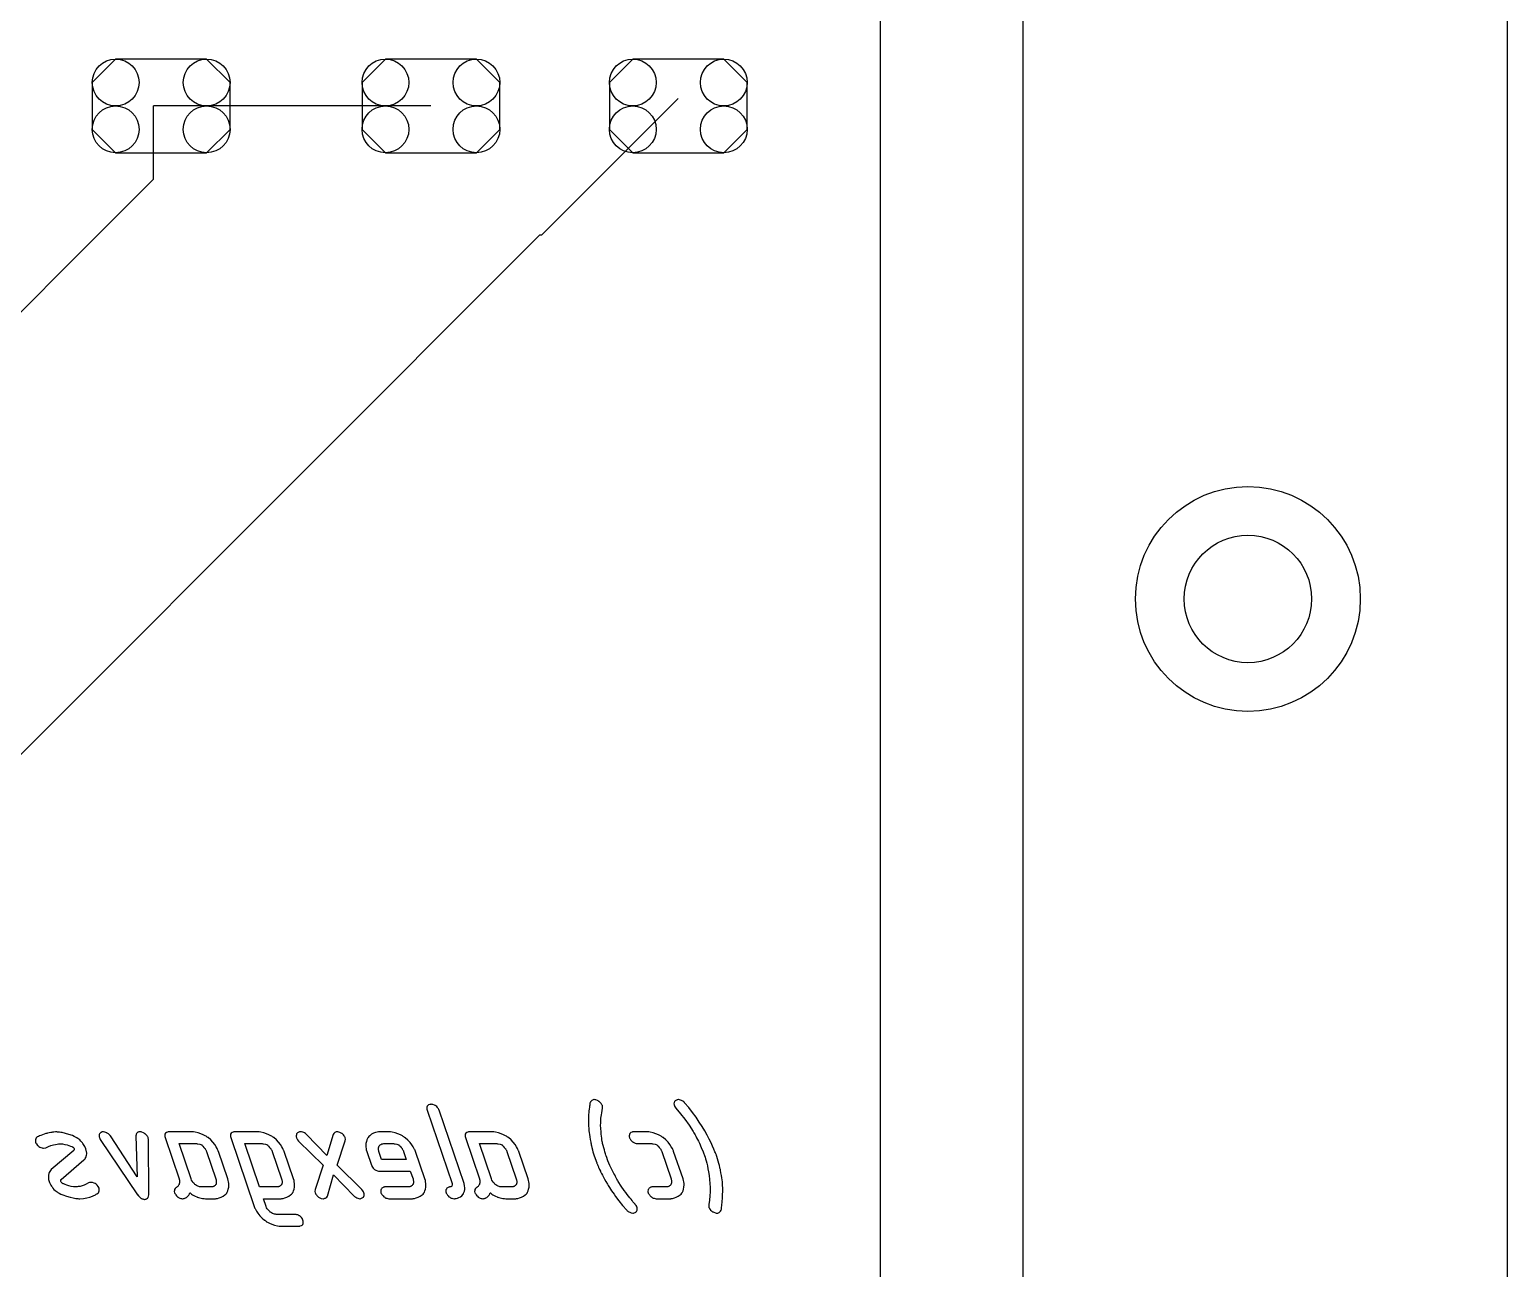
# Model space of a CAD drawing. Extents: x 0.13 to 3.85, y -0.33 to 2.33.
# Drawn here: x 3.076 to 3.852, y 0.623 to 1.274 of the extents above; entities that cross this region are included whole.
import ezdxf

# ---------------------------------------------------------------- set-up
doc = ezdxf.new("R2010")
doc.units = 0
doc.layers.get('0').update_dxf_attribs({"linetype": 'CONTINUOUS'})
doc.layers.add('film1', color=1, linetype='CONTINUOUS')

# ---------------------------------------------------------------- blocks, each defined once
blk = doc.blocks.new('D46')
blk.add_circle((0, 0), 0.03347)
blk = doc.blocks.new('D18')
blk.add_lwpolyline([(0.0239, 0.0246), (-0.0239, 0.0246), (-0.0362, 0.0123), (-0.0362, -0.0123), (-0.0239, -0.0246), (0.0239, -0.0246), (0.0362, -0.0123), (0.0362, 0.0123)], close=True)
for centre in [(-0.0239, 0.0123), (0.0239, 0.0123), (-0.0239, -0.0123), (0.0239, -0.0123)]:
    blk.add_circle(centre, 0.0123)
blk = doc.blocks.new('D9503')
blk.add_circle((0, 0), 0.05906)

msp = doc.modelspace()

# ---------------------------------------------------------------- linework, layer by layer
at = {"layer": 'film1', "color": 1}
for points in [[(3.851836, -0.104173), (3.851836, 2.314568)], [(3.597386, 0.139921), (3.597386, 1.856456)], [(3.522583, 0.546378), (3.522583, 1.533622)], [(3.416284, 1.237399), (3.344397, 1.165511)], [(3.28636, 1.233462), (3.140693, 1.233462)], [(3.140693, 1.195039), (3.140693, 1.233462)], [(3.140693, 1.195039), (3.02652, 1.080866)], [(3.343449, 1.165511), (2.955654, 0.777716)], [(3.344397, 1.165511), (3.343449, 1.165511)], [(3.286074, 0.709134), (3.285811, 0.709134), (3.285155, 0.708872), (3.284827, 0.708675), (3.284565, 0.708413), (3.284565, 0.708347), (3.284434, 0.708282), (3.284368, 0.708085), (3.284237, 0.707822), (3.284171, 0.707494), (3.284171, 0.707101), (3.284237, 0.706642), (3.284368, 0.706117), (3.297488, 0.667544), (3.297488, 0.667413), (3.297553, 0.66715), (3.297488, 0.666757), (3.297357, 0.666297), (3.297291, 0.666232), (3.297094, 0.666035), (3.296832, 0.665838), (3.296373, 0.665773), (3.296176, 0.665773), (3.295979, 0.665707), (3.295717, 0.665642), (3.295389, 0.66551), (3.295126, 0.665379), (3.294798, 0.665117), (3.294536, 0.664789), (3.294536, 0.664723), (3.29447, 0.664658), (3.294339, 0.664461), (3.294274, 0.664198), (3.294142, 0.663542), (3.294208, 0.663149), (3.294339, 0.66269), (3.294339, 0.662624), (3.294405, 0.662558), (3.29447, 0.662362), (3.294667, 0.662099), (3.295061, 0.661443), (3.295389, 0.661049), (3.295782, 0.660656), (3.295848, 0.66059), (3.295979, 0.660525), (3.296241, 0.660328), (3.296569, 0.660131), (3.296963, 0.659934), (3.297422, 0.659803), (3.297947, 0.659672), (3.298538, 0.659606), (3.298669, 0.659606), (3.299062, 0.659672), (3.299653, 0.659737), (3.300309, 0.659934), (3.301096, 0.660197), (3.301883, 0.66059), (3.30267, 0.661181), (3.303326, 0.661968), (3.303392, 0.662099), (3.303523, 0.662427), (3.30372, 0.662886), (3.303917, 0.663608), (3.304114, 0.664395), (3.304179, 0.665379), (3.304048, 0.666429), (3.303786, 0.667544), (3.290665, 0.706117), (3.290665, 0.706182), (3.2906, 0.706314), (3.290469, 0.70651), (3.290338, 0.706838), (3.290075, 0.707166), (3.289813, 0.70756), (3.289419, 0.707954), (3.289026, 0.708347), (3.28896, 0.708413), (3.288829, 0.708478), (3.288566, 0.70861), (3.288238, 0.708806), (3.287386, 0.709069), (3.286926, 0.709134), (3.286467, 0.7092), (3.28627, 0.7092), (3.286074, 0.709134)], [(3.371616, 0.711561), (3.371288, 0.71143), (3.37096, 0.711233), (3.370566, 0.710905), (3.370238, 0.710512), (3.369976, 0.709987), (3.369976, 0.709921), (3.36991, 0.70979), (3.36991, 0.709462), (3.369845, 0.709134), (3.369779, 0.708675), (3.369714, 0.70815), (3.369582, 0.707494), (3.369517, 0.706838), (3.369517, 0.706773), (3.369451, 0.706576), (3.369451, 0.706248), (3.369385, 0.705854), (3.369254, 0.70487), (3.369189, 0.703821), (3.369189, 0.703755), (3.369189, 0.703689), (3.369189, 0.703493), (3.369189, 0.70323), (3.369123, 0.702509), (3.369123, 0.70159), (3.369123, 0.700475), (3.369189, 0.699229), (3.369189, 0.697851), (3.369254, 0.696473), (3.369254, 0.696408), (3.369254, 0.696342), (3.369254, 0.696145), (3.36932, 0.695883), (3.369385, 0.695227), (3.369451, 0.694374), (3.369648, 0.693259), (3.369779, 0.692078), (3.370042, 0.690701), (3.370304, 0.689257), (3.370304, 0.689126), (3.370369, 0.688864), (3.370501, 0.68847), (3.370566, 0.68788), (3.370697, 0.68729), (3.370894, 0.686568), (3.371222, 0.68519), (3.371222, 0.685125), (3.371288, 0.684928), (3.371419, 0.684534), (3.371485, 0.684141), (3.371813, 0.683157), (3.372141, 0.682173), (3.373518, 0.678368), (3.373518, 0.678302), (3.373584, 0.678171), (3.37365, 0.677974), (3.373781, 0.677646), (3.374043, 0.67699), (3.374306, 0.676334), (3.374306, 0.676269), (3.374371, 0.676203), (3.374437, 0.676006), (3.374568, 0.675744), (3.374896, 0.675022), (3.375355, 0.674104), (3.375355, 0.674038), (3.375421, 0.673973), (3.375486, 0.673776), (3.375618, 0.673513), (3.375945, 0.672858), (3.376405, 0.672005), (3.37693, 0.670955), (3.377585, 0.66984), (3.378242, 0.668593), (3.379029, 0.667281), (3.379094, 0.667216), (3.379226, 0.666953), (3.379422, 0.66656), (3.37975, 0.666035), (3.380144, 0.665445), (3.380669, 0.664658), (3.381194, 0.663805), (3.38185, 0.662886), (3.382571, 0.661902), (3.383293, 0.660787), (3.385064, 0.658491), (3.387032, 0.656064), (3.389197, 0.653637), (3.389262, 0.653571), (3.389525, 0.653309), (3.389721, 0.653177), (3.389984, 0.652915), (3.390312, 0.652718), (3.390771, 0.652456), (3.391558, 0.652128), (3.392345, 0.651997), (3.392542, 0.651997), (3.392805, 0.652062), (3.393067, 0.652128), (3.393723, 0.65239), (3.394051, 0.652587), (3.394379, 0.652915), (3.394379, 0.652981), (3.39451, 0.653046), (3.394576, 0.653243), (3.394707, 0.653505), (3.394773, 0.653833), (3.394773, 0.654161), (3.394773, 0.654621), (3.394642, 0.65508), (3.394576, 0.655211), (3.394445, 0.655539), (3.394117, 0.655998), (3.393723, 0.656589), (3.393658, 0.656654), (3.393526, 0.656851), (3.393264, 0.657114), (3.392936, 0.657507), (3.392477, 0.658032), (3.392018, 0.658622), (3.391493, 0.659278), (3.390837, 0.660065), (3.390181, 0.660918), (3.389459, 0.661837), (3.388738, 0.662886), (3.38795, 0.663936), (3.386376, 0.666232), (3.384736, 0.668725), (3.38467, 0.66879), (3.384539, 0.669053), (3.384342, 0.669381), (3.38408, 0.669906), (3.383686, 0.670496), (3.383293, 0.671218), (3.382899, 0.67207), (3.382374, 0.672923), (3.381915, 0.673907), (3.38139, 0.674957), (3.380341, 0.677122), (3.379357, 0.679418), (3.378504, 0.681779), (3.378504, 0.681845), (3.378438, 0.681976), (3.378373, 0.682173), (3.378307, 0.682435), (3.378045, 0.683222), (3.377782, 0.684141), (3.377454, 0.68519), (3.377126, 0.686371), (3.376798, 0.687486), (3.376536, 0.688601), (3.376536, 0.688667), (3.376536, 0.688733), (3.376405, 0.689126), (3.376339, 0.689717), (3.376208, 0.690438), (3.376077, 0.691357), (3.375945, 0.692406), (3.375814, 0.693522), (3.375749, 0.694702), (3.375486, 0.698179), (3.375552, 0.69936), (3.375618, 0.701), (3.375618, 0.701131), (3.375618, 0.701459), (3.375683, 0.701984), (3.375749, 0.702705), (3.37588, 0.703624), (3.376077, 0.704673), (3.376273, 0.705854), (3.376536, 0.707101), (3.376405, 0.708544), (3.376405, 0.70861), (3.376339, 0.708741), (3.376208, 0.708938), (3.376011, 0.709265), (3.375814, 0.709593), (3.375486, 0.709921), (3.375158, 0.710315), (3.374699, 0.710643), (3.374633, 0.710709), (3.374437, 0.710774), (3.374174, 0.710971), (3.373846, 0.711168), (3.373059, 0.711496), (3.3726, 0.711561), (3.372141, 0.711627), (3.371878, 0.711627), (3.371616, 0.711561)], [(3.415961, 0.711561), (3.415699, 0.711496), (3.415306, 0.711365), (3.414978, 0.711233), (3.414649, 0.710971), (3.414321, 0.710643), (3.414256, 0.710512), (3.414059, 0.710118), (3.413994, 0.709462), (3.414059, 0.709069), (3.41419, 0.70861), (3.414256, 0.708478), (3.414387, 0.70815), (3.414649, 0.707757), (3.414978, 0.707232), (3.417536, 0.704214), (3.419766, 0.701459), (3.421997, 0.69831), (3.424096, 0.694899), (3.424161, 0.694833), (3.424293, 0.694571), (3.42449, 0.694243), (3.424752, 0.693718), (3.42508, 0.693128), (3.425473, 0.692406), (3.425933, 0.691619), (3.426392, 0.690701), (3.426851, 0.689782), (3.427376, 0.688733), (3.42836, 0.686502), (3.429344, 0.684141), (3.430262, 0.681779), (3.430262, 0.681713), (3.430328, 0.681648), (3.430394, 0.681451), (3.430459, 0.681189), (3.430525, 0.680861), (3.430656, 0.680467), (3.430918, 0.679483), (3.431246, 0.678302), (3.431574, 0.676925), (3.431902, 0.67535), (3.43223, 0.673645), (3.432558, 0.671742), (3.432755, 0.669774), (3.432952, 0.667675), (3.433083, 0.66551), (3.433083, 0.66328), (3.432952, 0.661049), (3.432689, 0.658819), (3.432296, 0.656589), (3.432296, 0.656458), (3.432296, 0.65613), (3.432296, 0.65567), (3.432427, 0.65508), (3.432427, 0.655014), (3.432493, 0.654883), (3.432624, 0.654621), (3.432755, 0.654358), (3.433018, 0.65403), (3.43328, 0.653637), (3.433673, 0.653243), (3.434133, 0.652915), (3.434198, 0.652849), (3.43433, 0.652784), (3.434592, 0.652653), (3.43492, 0.652456), (3.435773, 0.652128), (3.436232, 0.652062), (3.436691, 0.651997), (3.436888, 0.651997), (3.43715, 0.652062), (3.437478, 0.652193), (3.437806, 0.65239), (3.438134, 0.652653), (3.438462, 0.653046), (3.43879, 0.653571), (3.43879, 0.653637), (3.438856, 0.653833), (3.438922, 0.654161), (3.438987, 0.654621), (3.439053, 0.655211), (3.439118, 0.655867), (3.439184, 0.656654), (3.439315, 0.657507), (3.439381, 0.658491), (3.439446, 0.659541), (3.439512, 0.660656), (3.439578, 0.661902), (3.439643, 0.663149), (3.439643, 0.664526), (3.439578, 0.667347), (3.439578, 0.667413), (3.439578, 0.667478), (3.439578, 0.667675), (3.439512, 0.667937), (3.439446, 0.668528), (3.439315, 0.669446), (3.439184, 0.670496), (3.438987, 0.671742), (3.438725, 0.67312), (3.438462, 0.674563), (3.438462, 0.674629), (3.438397, 0.67476), (3.438397, 0.674957), (3.438331, 0.675285), (3.4382, 0.675613), (3.438134, 0.676006), (3.437872, 0.67699), (3.43761, 0.678171), (3.437282, 0.679352), (3.436954, 0.680598), (3.43656, 0.681779), (3.43656, 0.681845), (3.436494, 0.681976), (3.436429, 0.682173), (3.436297, 0.682435), (3.436166, 0.682829), (3.436035, 0.683222), (3.435838, 0.683747), (3.435576, 0.684272), (3.435051, 0.685584), (3.43433, 0.687158), (3.433542, 0.688929), (3.432558, 0.690832), (3.431443, 0.692931), (3.430262, 0.695161), (3.428819, 0.697457), (3.42731, 0.699885), (3.425605, 0.702377), (3.423768, 0.704936), (3.4218, 0.707429), (3.419635, 0.709987), (3.419635, 0.710053), (3.419504, 0.710118), (3.419176, 0.710446), (3.418717, 0.71084), (3.417995, 0.711233), (3.416486, 0.711627), (3.416224, 0.711627), (3.415961, 0.711561)], [(3.088355, 0.694571), (3.087568, 0.694506), (3.08724, 0.69444), (3.086978, 0.69444), (3.086846, 0.694374), (3.086781, 0.694374), (3.085797, 0.694178), (3.084944, 0.693981), (3.084616, 0.693915), (3.084354, 0.69385), (3.084222, 0.693784), (3.084157, 0.693784), (3.083173, 0.693456), (3.082254, 0.693194), (3.081467, 0.692866), (3.080811, 0.692603), (3.080221, 0.692341), (3.079762, 0.692144), (3.079499, 0.692013), (3.079433, 0.691947), (3.07904, 0.691488), (3.078778, 0.691029), (3.078646, 0.690569), (3.078581, 0.69011), (3.078581, 0.689782), (3.078581, 0.68952), (3.078646, 0.689323), (3.078646, 0.689257), (3.078843, 0.688733), (3.079105, 0.688339), (3.079762, 0.687617), (3.080024, 0.687355), (3.080286, 0.687158), (3.080417, 0.687027), (3.080483, 0.686962), (3.081008, 0.686699), (3.081467, 0.686502), (3.082189, 0.68624), (3.082517, 0.686174), (3.082714, 0.686109), (3.08291, 0.686109), (3.084091, 0.686371), (3.085469, 0.687027), (3.086781, 0.687552), (3.088027, 0.68788), (3.089077, 0.688142), (3.090061, 0.688273), (3.090717, 0.688405), (3.091373, 0.688405), (3.09275, 0.688339), (3.094062, 0.688142), (3.095243, 0.68788), (3.096227, 0.687552), (3.09708, 0.687224), (3.097736, 0.686962), (3.097998, 0.68683), (3.098195, 0.686765), (3.098261, 0.686699), (3.098326, 0.686699), (3.098589, 0.686437), (3.098851, 0.686174), (3.098917, 0.685912), (3.098982, 0.685846), (3.099048, 0.685453), (3.098917, 0.68519), (3.098786, 0.684994), (3.09872, 0.684928), (3.086846, 0.674891), (3.086453, 0.674366), (3.086125, 0.673841), (3.085862, 0.673382), (3.085731, 0.672923), (3.0856, 0.672464), (3.085534, 0.672136), (3.085469, 0.671939), (3.085469, 0.671874), (3.085403, 0.671283), (3.085403, 0.670693), (3.085469, 0.670102), (3.085534, 0.669643), (3.085666, 0.66925), (3.085731, 0.668987), (3.085797, 0.66879), (3.085797, 0.668725), (3.086059, 0.668069), (3.086387, 0.667413), (3.086715, 0.666757), (3.087043, 0.666232), (3.087371, 0.665773), (3.087568, 0.665445), (3.087765, 0.665182), (3.08783, 0.665117), (3.088355, 0.664526), (3.088945, 0.664002), (3.08947, 0.663542), (3.089995, 0.663149), (3.090389, 0.662886), (3.090717, 0.66269), (3.090979, 0.662558), (3.091045, 0.662493), (3.092029, 0.661968), (3.093013, 0.661574), (3.094981, 0.660853), (3.096817, 0.660328), (3.098457, 0.66), (3.099179, 0.659869), (3.099835, 0.659737), (3.100426, 0.659672), (3.10095, 0.659672), (3.101344, 0.659606), (3.101869, 0.659606), (3.103837, 0.659737), (3.105608, 0.660065), (3.107248, 0.660459), (3.108626, 0.660984), (3.109216, 0.661246), (3.109741, 0.661509), (3.1102, 0.661705), (3.110593, 0.661902), (3.110921, 0.662099), (3.111118, 0.66223), (3.11125, 0.662362), (3.111315, 0.662362), (3.111709, 0.662755), (3.111971, 0.663214), (3.112102, 0.663674), (3.112168, 0.664133), (3.112168, 0.664526), (3.112102, 0.664854), (3.112037, 0.665051), (3.112037, 0.665117), (3.111578, 0.666101), (3.111053, 0.666757), (3.110462, 0.667281), (3.110003, 0.667609), (3.109478, 0.667806), (3.108626, 0.668069), (3.108297, 0.668134), (3.108035, 0.6682), (3.107838, 0.6682), (3.107051, 0.668069), (3.106461, 0.667872), (3.105345, 0.667216), (3.10423, 0.666691), (3.103115, 0.666363), (3.102066, 0.666101), (3.101147, 0.665969), (3.100491, 0.665904), (3.100229, 0.665838), (3.099835, 0.665838), (3.098589, 0.665904), (3.097342, 0.666101), (3.096162, 0.666429), (3.095112, 0.666757), (3.094193, 0.667085), (3.093472, 0.667413), (3.093209, 0.667478), (3.093013, 0.667609), (3.092881, 0.667675), (3.092816, 0.667675), (3.092422, 0.668003), (3.09216, 0.668331), (3.092029, 0.668593), (3.091963, 0.668725), (3.091898, 0.66925), (3.091963, 0.669578), (3.092029, 0.669709), (3.092094, 0.669774), (3.104099, 0.679942), (3.104493, 0.680336), (3.104821, 0.680729), (3.105018, 0.681189), (3.105214, 0.681582), (3.10528, 0.68191), (3.105345, 0.682173), (3.105411, 0.682369), (3.105411, 0.682435), (3.105542, 0.683091), (3.105542, 0.683616), (3.105477, 0.68401), (3.105477, 0.684075), (3.105477, 0.684141), (3.105018, 0.685846), (3.104493, 0.687093), (3.104165, 0.687617), (3.103902, 0.688142), (3.103574, 0.688536), (3.103378, 0.688864), (3.103246, 0.689061), (3.103181, 0.689126), (3.102525, 0.689848), (3.101869, 0.690438), (3.101344, 0.690898), (3.100885, 0.691226), (3.100557, 0.691488), (3.100229, 0.691619), (3.100098, 0.69175), (3.100032, 0.69175), (3.099048, 0.692275), (3.098064, 0.692734), (3.096162, 0.69339), (3.094325, 0.693915), (3.092685, 0.694309), (3.091963, 0.694374), (3.091307, 0.694506), (3.090717, 0.694571), (3.090192, 0.694571), (3.089798, 0.694637), (3.089208, 0.694637), (3.088355, 0.694571)], [(3.113742, 0.694637), (3.113152, 0.694374), (3.112824, 0.694178), (3.11243, 0.693915), (3.11243, 0.69385), (3.112365, 0.693784), (3.112233, 0.693587), (3.112168, 0.693325), (3.112037, 0.692603), (3.112102, 0.692144), (3.112233, 0.691685), (3.112693, 0.690766), (3.132242, 0.661705), (3.132242, 0.66164), (3.132373, 0.661574), (3.132701, 0.661115), (3.133226, 0.660525), (3.133947, 0.659869), (3.134013, 0.659803), (3.134144, 0.659737), (3.134341, 0.659672), (3.134669, 0.659606), (3.134997, 0.659475), (3.135456, 0.659344), (3.135981, 0.659213), (3.136046, 0.659213), (3.136309, 0.659278), (3.136637, 0.659344), (3.13703, 0.659541), (3.137424, 0.659803), (3.137752, 0.660262), (3.138014, 0.660853), (3.138145, 0.661705), (3.137949, 0.690766), (3.137818, 0.691619), (3.137818, 0.691685), (3.137752, 0.691816), (3.137621, 0.692013), (3.13749, 0.692275), (3.137227, 0.692603), (3.136965, 0.692931), (3.136571, 0.693259), (3.136178, 0.693653), (3.136112, 0.693718), (3.135981, 0.69385), (3.135718, 0.693981), (3.13539, 0.694178), (3.134538, 0.694571), (3.134078, 0.694637), (3.133554, 0.694702), (3.133357, 0.694702), (3.132963, 0.694637), (3.132504, 0.694571), (3.13211, 0.694374), (3.132045, 0.694309), (3.131979, 0.694243), (3.131848, 0.694046), (3.131717, 0.69385), (3.131585, 0.693522), (3.13152, 0.693128), (3.131389, 0.692603), (3.132045, 0.671021), (3.118006, 0.692603), (3.117941, 0.692669), (3.117875, 0.692734), (3.117547, 0.693128), (3.116957, 0.693587), (3.116301, 0.694046), (3.116235, 0.694046), (3.116104, 0.694178), (3.115907, 0.694243), (3.115645, 0.694374), (3.115054, 0.694571), (3.114333, 0.694702), (3.114202, 0.694702), (3.113742, 0.694637)], [(3.148379, 0.694637), (3.14792, 0.694571), (3.147395, 0.694309), (3.146936, 0.693981), (3.146608, 0.693456), (3.146542, 0.693062), (3.146542, 0.692669), (3.146608, 0.69221), (3.146739, 0.691685), (3.154086, 0.669971), (3.154086, 0.669906), (3.154152, 0.669774), (3.154218, 0.669512), (3.154218, 0.669184), (3.154283, 0.66879), (3.154283, 0.668397), (3.154218, 0.667872), (3.154152, 0.667347), (3.154152, 0.667281), (3.154086, 0.66715), (3.154021, 0.666953), (3.153824, 0.666691), (3.15343, 0.666101), (3.153102, 0.665838), (3.152774, 0.665576), (3.152709, 0.66551), (3.152512, 0.665445), (3.152249, 0.665182), (3.151987, 0.66492), (3.151725, 0.664526), (3.151594, 0.664002), (3.151528, 0.663411), (3.151725, 0.662755), (3.151725, 0.66269), (3.15179, 0.662558), (3.151921, 0.662296), (3.152118, 0.661968), (3.152315, 0.661574), (3.152643, 0.661181), (3.152971, 0.660853), (3.15343, 0.660459), (3.153496, 0.660393), (3.153627, 0.660328), (3.153824, 0.660197), (3.154152, 0.660065), (3.15448, 0.659869), (3.154939, 0.659737), (3.155398, 0.659672), (3.155923, 0.659606), (3.156054, 0.659606), (3.156317, 0.659672), (3.156776, 0.659737), (3.15717, 0.659869), (3.157235, 0.659934), (3.157497, 0.660065), (3.157891, 0.660262), (3.158285, 0.66059), (3.158744, 0.660984), (3.159203, 0.661509), (3.159531, 0.662099), (3.159794, 0.662755), (3.159859, 0.66269), (3.15999, 0.662558), (3.160253, 0.662296), (3.160646, 0.662034), (3.161171, 0.66164), (3.161761, 0.661312), (3.162549, 0.660918), (3.163402, 0.660525), (3.163533, 0.660459), (3.163795, 0.660393), (3.16432, 0.660262), (3.16491, 0.660065), (3.165632, 0.659869), (3.166419, 0.659737), (3.167206, 0.659672), (3.167994, 0.659606), (3.173242, 0.659606), (3.173504, 0.659672), (3.174225, 0.659737), (3.175144, 0.66), (3.176128, 0.660328), (3.177178, 0.660853), (3.178161, 0.661574), (3.178621, 0.662034), (3.17908, 0.662558), (3.17908, 0.662624), (3.179146, 0.66269), (3.179277, 0.662886), (3.179408, 0.663083), (3.17967, 0.663739), (3.179933, 0.664592), (3.18013, 0.665707), (3.180195, 0.666953), (3.180195, 0.667675), (3.180064, 0.668397), (3.179933, 0.669184), (3.17967, 0.669971), (3.17475, 0.684403), (3.17475, 0.684469), (3.174685, 0.6846), (3.174619, 0.684797), (3.174488, 0.685125), (3.174291, 0.685518), (3.174094, 0.685912), (3.173504, 0.686896), (3.172782, 0.688077), (3.171864, 0.689257), (3.170683, 0.690504), (3.169306, 0.691685), (3.16924, 0.69175), (3.169109, 0.691816), (3.168912, 0.691947), (3.168584, 0.692144), (3.168256, 0.692406), (3.167797, 0.692669), (3.166747, 0.693194), (3.165435, 0.693718), (3.164058, 0.694243), (3.162483, 0.694571), (3.161696, 0.694702), (3.148707, 0.694702), (3.148379, 0.694637)], [(3.182885, 0.694637), (3.182425, 0.694571), (3.181901, 0.694309), (3.181442, 0.693981), (3.181113, 0.693456), (3.181048, 0.693062), (3.181048, 0.692669), (3.181113, 0.69221), (3.181245, 0.691685), (3.193512, 0.655539), (3.193512, 0.655474), (3.193578, 0.655342), (3.193643, 0.655146), (3.193774, 0.654818), (3.193971, 0.654489), (3.194168, 0.65403), (3.194758, 0.653046), (3.19548, 0.651931), (3.196464, 0.650685), (3.197645, 0.649438), (3.199022, 0.648258), (3.199088, 0.648258), (3.199219, 0.648126), (3.199416, 0.647995), (3.199744, 0.647798), (3.200072, 0.647536), (3.200531, 0.647273), (3.201581, 0.646749), (3.202827, 0.646158), (3.20427, 0.645633), (3.205845, 0.645305), (3.206632, 0.64524), (3.207419, 0.645174), (3.217259, 0.645174), (3.217456, 0.64524), (3.217718, 0.645305), (3.218374, 0.645568), (3.218702, 0.645765), (3.219096, 0.646093), (3.219096, 0.646158), (3.219161, 0.646289), (3.219227, 0.646486), (3.219293, 0.646749), (3.219293, 0.64747), (3.219293, 0.647864), (3.219161, 0.648323), (3.219161, 0.648389), (3.219096, 0.64852), (3.218965, 0.648717), (3.218834, 0.649045), (3.218374, 0.649701), (3.218046, 0.650094), (3.217653, 0.650422), (3.217587, 0.650488), (3.217456, 0.650554), (3.217194, 0.650685), (3.216865, 0.650882), (3.216472, 0.651078), (3.216013, 0.65121), (3.215554, 0.651275), (3.214963, 0.651341), (3.205058, 0.651341), (3.204664, 0.651406), (3.20427, 0.651472), (3.203746, 0.651603), (3.203221, 0.651865), (3.20263, 0.652128), (3.20204, 0.652521), (3.201974, 0.652587), (3.201777, 0.652718), (3.201515, 0.652981), (3.201187, 0.653374), (3.200794, 0.653768), (3.2004, 0.654293), (3.200072, 0.654883), (3.19981, 0.655539), (3.198432, 0.659606), (3.207747, 0.659606), (3.20801, 0.659672), (3.208731, 0.659737), (3.209649, 0.66), (3.210634, 0.660328), (3.211683, 0.660853), (3.212667, 0.661574), (3.213126, 0.662034), (3.213586, 0.662558), (3.213586, 0.662624), (3.213651, 0.66269), (3.213782, 0.662886), (3.213913, 0.663083), (3.214176, 0.663739), (3.214438, 0.664592), (3.214635, 0.665707), (3.214701, 0.666953), (3.214701, 0.667675), (3.21457, 0.668397), (3.214438, 0.669184), (3.214176, 0.669971), (3.209256, 0.684403), (3.209256, 0.684469), (3.20919, 0.6846), (3.209125, 0.684797), (3.208994, 0.685125), (3.208797, 0.685518), (3.2086, 0.685912), (3.20801, 0.686896), (3.207288, 0.688077), (3.20637, 0.689257), (3.205189, 0.690504), (3.203811, 0.691685), (3.203746, 0.69175), (3.203614, 0.691816), (3.203418, 0.691947), (3.203089, 0.692144), (3.202761, 0.692406), (3.202302, 0.692669), (3.201253, 0.693194), (3.199941, 0.693718), (3.198563, 0.694243), (3.196989, 0.694571), (3.196201, 0.694702), (3.183213, 0.694702), (3.182885, 0.694637)], [(3.217259, 0.694637), (3.216669, 0.694374), (3.216341, 0.694178), (3.215947, 0.69385), (3.215947, 0.693784), (3.215816, 0.693653), (3.21575, 0.693456), (3.215685, 0.693194), (3.215554, 0.692538), (3.215554, 0.692144), (3.215685, 0.691685), (3.215685, 0.691619), (3.21575, 0.691554), (3.215947, 0.69116), (3.216341, 0.690569), (3.216865, 0.689848), (3.229789, 0.677187), (3.225525, 0.664395), (3.225394, 0.663477), (3.22559, 0.662624), (3.22559, 0.662558), (3.225656, 0.662427), (3.225787, 0.66223), (3.225918, 0.661902), (3.226181, 0.661574), (3.226443, 0.661246), (3.226837, 0.660853), (3.227296, 0.660459), (3.227952, 0.660065), (3.228739, 0.659737), (3.229789, 0.659606), (3.229986, 0.659606), (3.230248, 0.659672), (3.230576, 0.659803), (3.230904, 0.659934), (3.231232, 0.660131), (3.231625, 0.660459), (3.231953, 0.660918), (3.235168, 0.67207), (3.245992, 0.660984), (3.246058, 0.660918), (3.246254, 0.660787), (3.246517, 0.660525), (3.24691, 0.660328), (3.24737, 0.660065), (3.247894, 0.659803), (3.248419, 0.659672), (3.249075, 0.659606), (3.249206, 0.659606), (3.2496, 0.659737), (3.25019, 0.66), (3.250518, 0.660197), (3.250912, 0.660459), (3.250912, 0.660525), (3.251043, 0.660656), (3.251109, 0.660853), (3.25124, 0.661115), (3.251306, 0.661377), (3.251306, 0.661771), (3.251306, 0.66223), (3.251174, 0.66269), (3.251174, 0.662755), (3.251109, 0.662821), (3.250912, 0.663214), (3.250584, 0.663739), (3.250059, 0.664395), (3.237136, 0.677187), (3.2414, 0.689913), (3.241531, 0.690832), (3.241334, 0.691619), (3.241334, 0.691685), (3.241269, 0.691816), (3.241137, 0.692078), (3.241006, 0.692341), (3.240744, 0.692669), (3.240482, 0.693062), (3.240088, 0.693456), (3.239694, 0.693784), (3.239629, 0.69385), (3.239498, 0.693915), (3.239235, 0.694046), (3.238907, 0.694243), (3.238513, 0.69444), (3.238054, 0.694571), (3.237529, 0.694637), (3.237005, 0.694702), (3.236808, 0.694702), (3.236611, 0.694637), (3.236283, 0.694571), (3.235955, 0.694374), (3.235627, 0.694178), (3.235299, 0.69385), (3.234971, 0.69339), (3.231691, 0.682304), (3.220933, 0.69339), (3.220867, 0.693456), (3.22067, 0.693587), (3.220408, 0.69385), (3.220014, 0.694112), (3.219555, 0.694309), (3.21903, 0.694571), (3.21844, 0.694702), (3.217849, 0.694768), (3.217718, 0.694768), (3.217259, 0.694637)], [(3.25885, 0.694637), (3.258128, 0.694571), (3.25721, 0.694309), (3.256226, 0.693981), (3.255176, 0.693456), (3.254192, 0.692669), (3.253733, 0.69221), (3.253339, 0.691685), (3.253339, 0.691619), (3.253274, 0.691554), (3.253011, 0.69116), (3.252749, 0.690504), (3.252486, 0.689651), (3.252224, 0.688601), (3.252158, 0.687355), (3.252224, 0.686634), (3.252289, 0.685912), (3.252421, 0.68519), (3.252683, 0.684403), (3.255176, 0.677187), (3.255176, 0.677122), (3.255241, 0.677056), (3.255373, 0.676728), (3.255701, 0.676203), (3.256094, 0.675613), (3.256685, 0.675022), (3.257406, 0.674563), (3.258259, 0.674169), (3.258784, 0.674104), (3.259374, 0.674038), (3.275512, 0.674038), (3.276955, 0.669971), (3.276955, 0.669906), (3.277021, 0.669643), (3.277086, 0.669315), (3.277152, 0.668921), (3.277152, 0.668397), (3.277152, 0.667937), (3.277021, 0.667413), (3.276824, 0.666953), (3.276758, 0.666888), (3.276496, 0.666625), (3.276168, 0.666363), (3.275774, 0.666035), (3.275709, 0.666035), (3.275512, 0.665969), (3.27525, 0.665904), (3.274987, 0.665838), (3.274725, 0.665838), (3.274265, 0.665773), (3.261998, 0.665773), (3.261736, 0.665707), (3.261474, 0.665642), (3.261211, 0.66551), (3.260883, 0.665379), (3.260621, 0.665117), (3.260358, 0.664789), (3.260358, 0.664723), (3.260227, 0.664658), (3.260162, 0.664461), (3.260096, 0.664198), (3.259965, 0.663542), (3.259965, 0.663149), (3.260096, 0.66269), (3.260096, 0.662624), (3.260162, 0.662558), (3.260227, 0.662362), (3.260424, 0.662099), (3.260621, 0.661771), (3.260883, 0.661443), (3.261211, 0.661049), (3.261605, 0.660656), (3.26167, 0.66059), (3.261801, 0.660525), (3.262064, 0.660328), (3.262326, 0.660131), (3.26272, 0.659934), (3.263179, 0.659803), (3.263704, 0.659672), (3.264294, 0.659606), (3.276758, 0.659606), (3.277021, 0.659672), (3.277808, 0.659737), (3.278661, 0.66), (3.27971, 0.660328), (3.28076, 0.660853), (3.281744, 0.661574), (3.282203, 0.662034), (3.282597, 0.662558), (3.282597, 0.662624), (3.282662, 0.66269), (3.282793, 0.662886), (3.282925, 0.663083), (3.283187, 0.663739), (3.28345, 0.664592), (3.283646, 0.665707), (3.283712, 0.666953), (3.283712, 0.667675), (3.283581, 0.668397), (3.28345, 0.669184), (3.283187, 0.669971), (3.278267, 0.684403), (3.278267, 0.684469), (3.278202, 0.6846), (3.278136, 0.684797), (3.278005, 0.685059), (3.277808, 0.685453), (3.277611, 0.685846), (3.277086, 0.68683), (3.276365, 0.687945), (3.275446, 0.689126), (3.274265, 0.690373), (3.272888, 0.691554), (3.272822, 0.691619), (3.272691, 0.691685), (3.272494, 0.691816), (3.272166, 0.692078), (3.271838, 0.692275), (3.271379, 0.692538), (3.270329, 0.693128), (3.269017, 0.693718), (3.267574, 0.694243), (3.266065, 0.694571), (3.265213, 0.694637), (3.264426, 0.694702), (3.259177, 0.694702), (3.25885, 0.694637)], [(3.306147, 0.694637), (3.305688, 0.694571), (3.305163, 0.694309), (3.304704, 0.693981), (3.304376, 0.693456), (3.30431, 0.693062), (3.30431, 0.692669), (3.304376, 0.69221), (3.304507, 0.691685), (3.311854, 0.669971), (3.311854, 0.669906), (3.31192, 0.669774), (3.311986, 0.669512), (3.311986, 0.669184), (3.312051, 0.66879), (3.312051, 0.668397), (3.311986, 0.667872), (3.31192, 0.667347), (3.31192, 0.667281), (3.311854, 0.66715), (3.311789, 0.666953), (3.311592, 0.666691), (3.311198, 0.666101), (3.31087, 0.665838), (3.310542, 0.665576), (3.310477, 0.66551), (3.31028, 0.665445), (3.310017, 0.665182), (3.309755, 0.66492), (3.309493, 0.664526), (3.309362, 0.664002), (3.309296, 0.663411), (3.309493, 0.662755), (3.309493, 0.66269), (3.309558, 0.662558), (3.30969, 0.662296), (3.309886, 0.661968), (3.310083, 0.661574), (3.310411, 0.661181), (3.310739, 0.660853), (3.311198, 0.660459), (3.311264, 0.660393), (3.311395, 0.660328), (3.311592, 0.660197), (3.31192, 0.660065), (3.312248, 0.659869), (3.312707, 0.659737), (3.313166, 0.659672), (3.313691, 0.659606), (3.313822, 0.659606), (3.314085, 0.659672), (3.314544, 0.659737), (3.314938, 0.659869), (3.315003, 0.659934), (3.315266, 0.660065), (3.315659, 0.660262), (3.316053, 0.66059), (3.316512, 0.660984), (3.316971, 0.661509), (3.317299, 0.662099), (3.317562, 0.662755), (3.317627, 0.66269), (3.317758, 0.662558), (3.318021, 0.662296), (3.318414, 0.662034), (3.318939, 0.66164), (3.319529, 0.661312), (3.320317, 0.660918), (3.321169, 0.660525), (3.321301, 0.660459), (3.321563, 0.660393), (3.322088, 0.660262), (3.322678, 0.660065), (3.3234, 0.659869), (3.324187, 0.659737), (3.324974, 0.659672), (3.325762, 0.659606), (3.33101, 0.659606), (3.331272, 0.659672), (3.331993, 0.659737), (3.332912, 0.66), (3.333896, 0.660328), (3.334945, 0.660853), (3.33593, 0.661574), (3.336389, 0.662034), (3.336848, 0.662558), (3.336848, 0.662624), (3.336914, 0.66269), (3.337045, 0.662886), (3.337176, 0.663083), (3.337438, 0.663739), (3.337701, 0.664592), (3.337898, 0.665707), (3.337963, 0.666953), (3.337963, 0.667675), (3.337832, 0.668397), (3.337701, 0.669184), (3.337438, 0.669971), (3.332518, 0.684403), (3.332518, 0.684469), (3.332453, 0.6846), (3.332387, 0.684797), (3.332256, 0.685125), (3.332059, 0.685518), (3.331862, 0.685912), (3.331272, 0.686896), (3.33055, 0.688077), (3.329632, 0.689257), (3.328451, 0.690504), (3.327074, 0.691685), (3.327008, 0.69175), (3.326877, 0.691816), (3.32668, 0.691947), (3.326352, 0.692144), (3.326024, 0.692406), (3.325565, 0.692669), (3.324515, 0.693194), (3.323203, 0.693718), (3.321826, 0.694243), (3.320251, 0.694571), (3.319464, 0.694702), (3.306475, 0.694702), (3.306147, 0.694637)], [(3.39228, 0.694637), (3.392018, 0.694571), (3.391427, 0.694309), (3.391165, 0.694112), (3.390902, 0.693784), (3.390902, 0.693718), (3.390771, 0.693653), (3.390706, 0.693456), (3.39064, 0.693194), (3.390509, 0.692538), (3.390509, 0.692144), (3.39064, 0.691685), (3.39064, 0.691619), (3.390706, 0.691488), (3.390771, 0.691291), (3.390968, 0.691029), (3.391165, 0.690766), (3.391427, 0.690373), (3.391755, 0.689979), (3.392149, 0.689585), (3.392214, 0.68952), (3.392345, 0.689454), (3.392608, 0.689257), (3.39287, 0.689061), (3.393264, 0.688864), (3.393723, 0.688733), (3.394248, 0.688601), (3.394838, 0.688536), (3.402382, 0.688536), (3.40271, 0.68847), (3.403104, 0.68847), (3.404088, 0.688208), (3.404613, 0.688077), (3.405072, 0.687814), (3.405137, 0.687749), (3.405269, 0.687617), (3.405466, 0.687421), (3.405728, 0.687224), (3.406253, 0.686568), (3.406778, 0.685978), (3.406843, 0.685912), (3.406909, 0.685781), (3.407106, 0.685518), (3.407237, 0.685256), (3.407237, 0.68519), (3.407368, 0.684994), (3.407499, 0.684731), (3.40763, 0.684403), (3.41255, 0.669971), (3.41255, 0.669906), (3.412616, 0.669643), (3.412682, 0.669315), (3.412747, 0.668921), (3.412747, 0.668397), (3.412747, 0.667937), (3.412616, 0.667413), (3.412419, 0.666953), (3.412354, 0.666888), (3.412091, 0.666625), (3.411763, 0.666363), (3.41137, 0.666035), (3.411304, 0.666035), (3.411107, 0.665969), (3.410845, 0.665904), (3.410582, 0.665838), (3.41032, 0.665838), (3.409861, 0.665773), (3.402382, 0.665773), (3.40212, 0.665707), (3.401858, 0.665642), (3.401595, 0.66551), (3.401267, 0.665379), (3.401005, 0.665117), (3.400742, 0.664789), (3.400742, 0.664723), (3.400611, 0.664658), (3.400546, 0.664461), (3.40048, 0.664198), (3.400349, 0.663542), (3.400349, 0.663149), (3.40048, 0.66269), (3.40048, 0.662624), (3.400546, 0.662558), (3.400611, 0.662362), (3.400808, 0.662099), (3.401005, 0.661771), (3.401267, 0.661443), (3.401595, 0.661049), (3.401989, 0.660656), (3.402054, 0.66059), (3.402185, 0.660525), (3.402448, 0.660328), (3.40271, 0.660131), (3.403104, 0.659934), (3.403563, 0.659803), (3.404088, 0.659672), (3.404678, 0.659606), (3.412354, 0.659606), (3.412616, 0.659672), (3.413337, 0.659737), (3.414256, 0.66), (3.41524, 0.660328), (3.41629, 0.660853), (3.417273, 0.661574), (3.417733, 0.662034), (3.418192, 0.662558), (3.418192, 0.662624), (3.418258, 0.66269), (3.418389, 0.662886), (3.41852, 0.663083), (3.418782, 0.663739), (3.419045, 0.664592), (3.419242, 0.665707), (3.419307, 0.666953), (3.419307, 0.667675), (3.419176, 0.668397), (3.419045, 0.669184), (3.418782, 0.669971), (3.413862, 0.684403), (3.413862, 0.684469), (3.413797, 0.6846), (3.413731, 0.684797), (3.4136, 0.685125), (3.413403, 0.685518), (3.413206, 0.685912), (3.412616, 0.686896), (3.411894, 0.688077), (3.410976, 0.689257), (3.409795, 0.690504), (3.408418, 0.691685), (3.408352, 0.69175), (3.408221, 0.691816), (3.408024, 0.691947), (3.407696, 0.692144), (3.407368, 0.692406), (3.406909, 0.692669), (3.405859, 0.693194), (3.404547, 0.693718), (3.40317, 0.694243), (3.401595, 0.694571), (3.400808, 0.694702), (3.392542, 0.694702), (3.39228, 0.694637)], [(3.154086, 0.688536), (3.16327, 0.688536), (3.163598, 0.68847), (3.163992, 0.68847), (3.164976, 0.688208), (3.165501, 0.688077), (3.16596, 0.687814), (3.166025, 0.687749), (3.166157, 0.687617), (3.166354, 0.687421), (3.166616, 0.687224), (3.167141, 0.686568), (3.167666, 0.685978), (3.167731, 0.685912), (3.167797, 0.685781), (3.167994, 0.685518), (3.168125, 0.685256), (3.168125, 0.68519), (3.168256, 0.684994), (3.168387, 0.684731), (3.168518, 0.684403), (3.173438, 0.669971), (3.173438, 0.669906), (3.173504, 0.669643), (3.17357, 0.669315), (3.173635, 0.668921), (3.173635, 0.668397), (3.173635, 0.667937), (3.173504, 0.667413), (3.173307, 0.666953), (3.173242, 0.666888), (3.172979, 0.666625), (3.172651, 0.666363), (3.172258, 0.666035), (3.172192, 0.666035), (3.171995, 0.665969), (3.171733, 0.665904), (3.17147, 0.665838), (3.171208, 0.665838), (3.170749, 0.665773), (3.165632, 0.665773), (3.165304, 0.665838), (3.164845, 0.665904), (3.164385, 0.666035), (3.163861, 0.666232), (3.16327, 0.666494), (3.16268, 0.666888), (3.162614, 0.666953), (3.162418, 0.667085), (3.162155, 0.667347), (3.161761, 0.667741), (3.161368, 0.668134), (3.16104, 0.668659), (3.160646, 0.669315), (3.160384, 0.669971), (3.154086, 0.688536)], [(3.188592, 0.688536), (3.197776, 0.688536), (3.198104, 0.68847), (3.198498, 0.68847), (3.199482, 0.688208), (3.200006, 0.688077), (3.200466, 0.687814), (3.200531, 0.687749), (3.200662, 0.687617), (3.200859, 0.687421), (3.201122, 0.687224), (3.201646, 0.686568), (3.202171, 0.685978), (3.202237, 0.685912), (3.202302, 0.685781), (3.202499, 0.685518), (3.20263, 0.685256), (3.20263, 0.68519), (3.202761, 0.684994), (3.202893, 0.684731), (3.203024, 0.684403), (3.207944, 0.669971), (3.207944, 0.669906), (3.20801, 0.669643), (3.208075, 0.669315), (3.208141, 0.668921), (3.208141, 0.668397), (3.208141, 0.667937), (3.20801, 0.667413), (3.207813, 0.666953), (3.207747, 0.666888), (3.207485, 0.666625), (3.207157, 0.666363), (3.206763, 0.666035), (3.206698, 0.666035), (3.206501, 0.665969), (3.206238, 0.665904), (3.205976, 0.665838), (3.205713, 0.665838), (3.205254, 0.665773), (3.196333, 0.665773), (3.188592, 0.688536)], [(3.26167, 0.688536), (3.266787, 0.688536), (3.267115, 0.68847), (3.267509, 0.68847), (3.268493, 0.688208), (3.269017, 0.688077), (3.269477, 0.687814), (3.269542, 0.687749), (3.269674, 0.687617), (3.26987, 0.687421), (3.270133, 0.687224), (3.270658, 0.686568), (3.271182, 0.685978), (3.271248, 0.685912), (3.271314, 0.685781), (3.27151, 0.685518), (3.271641, 0.685256), (3.271641, 0.68519), (3.271773, 0.684994), (3.271904, 0.684731), (3.272035, 0.684403), (3.273413, 0.68027), (3.260424, 0.68027), (3.258981, 0.684403), (3.258981, 0.684469), (3.258915, 0.684731), (3.25885, 0.685059), (3.258784, 0.685453), (3.258784, 0.685912), (3.258784, 0.686371), (3.258915, 0.686896), (3.259177, 0.687355), (3.259177, 0.687421), (3.259309, 0.687552), (3.259505, 0.687749), (3.259768, 0.687945), (3.260096, 0.688142), (3.260555, 0.688339), (3.26108, 0.68847), (3.26167, 0.688536)], [(3.311854, 0.688536), (3.321038, 0.688536), (3.321366, 0.68847), (3.32176, 0.68847), (3.322744, 0.688208), (3.323269, 0.688077), (3.323728, 0.687814), (3.323793, 0.687749), (3.323925, 0.687617), (3.324122, 0.687421), (3.324384, 0.687224), (3.324909, 0.686568), (3.325433, 0.685978), (3.325499, 0.685912), (3.325565, 0.685781), (3.325762, 0.685518), (3.325893, 0.685256), (3.325893, 0.68519), (3.326024, 0.684994), (3.326155, 0.684731), (3.326286, 0.684403), (3.331206, 0.669971), (3.331206, 0.669906), (3.331272, 0.669643), (3.331338, 0.669315), (3.331403, 0.668921), (3.331403, 0.668397), (3.331403, 0.667937), (3.331272, 0.667413), (3.331075, 0.666953), (3.33101, 0.666888), (3.330747, 0.666625), (3.330419, 0.666363), (3.330026, 0.666035), (3.32996, 0.666035), (3.329763, 0.665969), (3.329501, 0.665904), (3.329238, 0.665838), (3.328976, 0.665838), (3.328517, 0.665773), (3.3234, 0.665773), (3.323072, 0.665838), (3.322613, 0.665904), (3.322154, 0.666035), (3.321629, 0.666232), (3.321038, 0.666494), (3.320448, 0.666888), (3.320382, 0.666953), (3.320186, 0.667085), (3.319923, 0.667347), (3.319529, 0.667741), (3.319136, 0.668134), (3.318808, 0.668659), (3.318414, 0.669315), (3.318152, 0.669971), (3.311854, 0.688536)]]:
    msp.add_lwpolyline(points, dxfattribs=at)

# ---------------------------------------------------------------- block references
at = {"layer": 'film1'}
for name, p in [('D18', (3.144632, 1.233462)), ('D18', (3.28636, 1.233462)), ('D18', (3.416284, 1.233462)), ('D9503', (3.7155, 0.97457)), ('D46', (3.715496, 0.974567))]:
    msp.add_blockref(name, p, dxfattribs=at)

doc.saveas('drawing.dxf')
